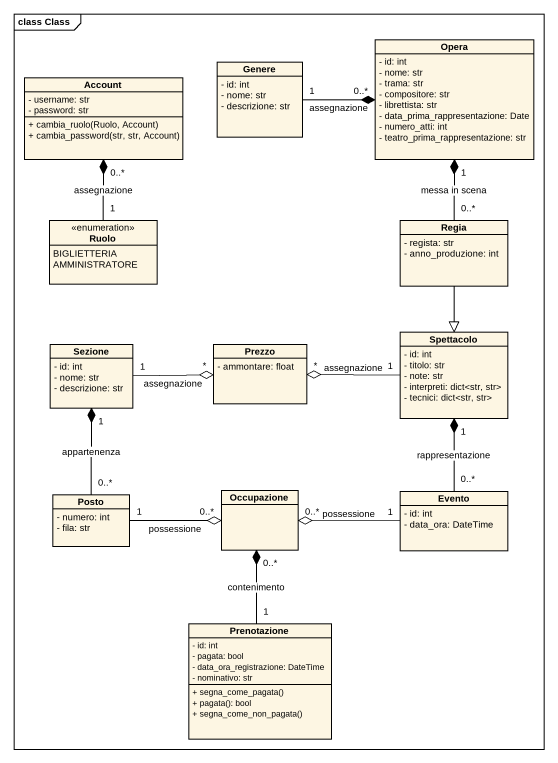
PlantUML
@startuml
mainframe class Class
hide circle
hide empty members
skinparam classAttributeIconSize 0
class Opera {
  - id: int
  - nome: str
  - trama: str
  - compositore: str
  - librettista: str
  - data_prima_rappresentazione: Date
  - numero_atti: int
  - teatro_prima_rappresentazione: str
}
class Account {
  - username: str
  - password: str
  + cambia_ruolo(Ruolo, Account)
  + cambia_password(str, str, Account)
}
class Genere {
  - id: int
  - nome: str
  - descrizione: str
}
enum Ruolo {
  BIGLIETTERIA
  AMMINISTRATORE
}
class Regia {
  - regista: str
  - anno_produzione: int
}
class Sezione {
  - id: int
  - nome: str
  - descrizione: str
}
class Prezzo {
  - ammontare: float
}
class Spettacolo {
  - id: int
  - titolo: str
  - note: str
  - interpreti: dict<str, str>
  - tecnici: dict<str, str>
}
class Posto {
  - numero: int
  - fila: str
}
class Occupazione
class Evento {
  - id: int
  - data_ora: DateTime
}
class Prenotazione {
  - id: int
  - pagata: bool
  - data_ora_registrazione: DateTime
  - nominativo: str
  + segna_come_pagata()
  + pagata(): bool
  + segna_come_non_pagata()
}
Genere "1" -right-* "0..*" Opera : assegnazione
Ruolo "1" -up-* "0..*" Account : assegnazione
Regia "0..*" -up-* "1" Opera : messa in scena
Regia --|> Spettacolo
Sezione "1" -right-o "*" Prezzo : assegnazione
Spettacolo "1" -left-o "*" Prezzo : assegnazione
Posto "0..*" -up-* "1" Sezione : appartenenza
Posto "1" -right-o "0..*" Occupazione : possessione
Evento "0..*" -up-* "1" Spettacolo : rappresentazione
Evento "1" -left-o "0..*" Occupazione : possessione
Prenotazione "1" -up-* "0..*" Occupazione : contenimento
@enduml
